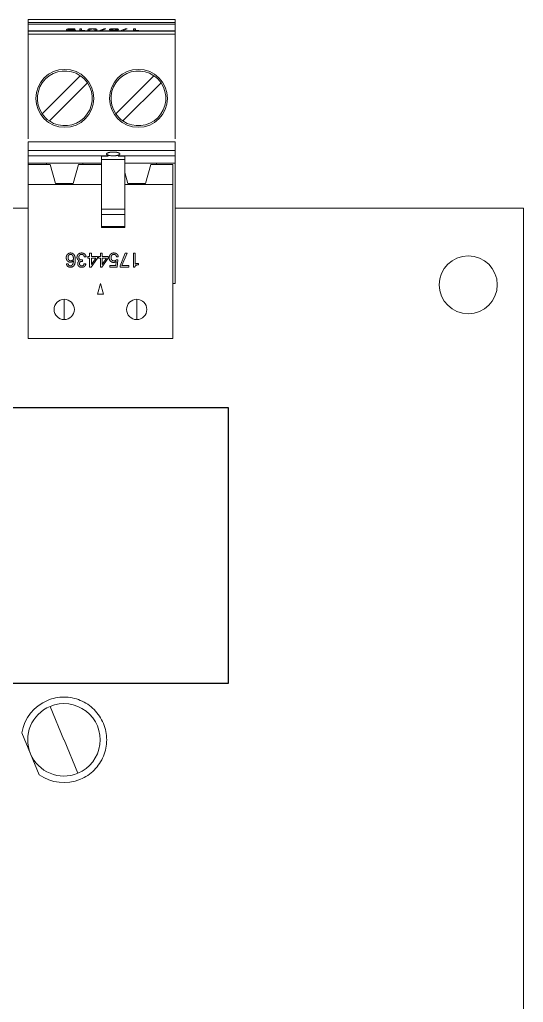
# Model space of a CAD drawing. Header units: millimetres. Extents: x -118 to 1430, y 370 to 641.
# Drawn here: x 29.4 to 64.1, y 498.8 to 566.6 of the extents above; entities that cross this region are included whole.
import ezdxf

# ---------------------------------------------------------------- set-up
doc = ezdxf.new("R2010")
doc.units = ezdxf.units.MM
doc.layers.add('TANGENT EDGES', color=7, linetype='Continuous', lineweight=0)
doc.layers.add('VISIBLE', color=7, linetype='Continuous', lineweight=0)

msp = doc.modelspace()

# ---------------------------------------------------------------- linework, layer by layer
msp.add_lwpolyline([(28.289, 539.779), (28.289, 520.779), (43.789, 520.779), (43.789, 539.779)], close=True)
at = {"layer": 'TANGENT EDGES'}
for p, q in [((29.948, 566.37), (40.108, 566.37)), ((29.948, 565.766), (40.108, 565.766)), ((32.783, 565.804), (32.783, 565.79)), ((32.941, 565.944), (32.941, 565.927)), ((32.945, 565.883), (32.945, 565.866)), ((33.054, 565.8), (33.054, 565.79)), ((33.122, 565.934), (33.122, 565.903)), ((33.146, 565.868), (33.146, 565.79)), ((34.26, 565.805), (34.26, 565.79)), ((34.398, 565.944), (34.398, 565.927)), ((34.534, 565.805), (34.534, 565.79)), ((35.652, 565.927), (35.652, 565.846)), ((35.746, 565.859), (35.746, 565.835)), ((35.889, 565.944), (35.889, 565.927)), ((35.892, 565.849), (35.892, 565.831)), ((36.096, 565.932), (36.096, 565.898)), ((40.108, 565.566), (29.948, 565.566)), ((29.948, 558.14), (40.108, 558.14)), ((35.028, 557.138), (35.476, 557.138)), ((36.18, 557.138), (36.628, 557.138)), ((35.028, 553.115), (36.628, 553.115)), ((35.028, 552.294), (36.628, 552.294)), ((32.448, 547.27), (32.448, 545.87)), ((37.448, 545.87), (37.448, 547.27)), ((32.425, 516.876), (31.471, 519.176)), ((33.387, 514.557), (32.433, 516.858))]:
    msp.add_line(p, q, dxfattribs=at)
for centre, radius, start, end in [((32.448, 546.57), 0.7, 90, 270), ((32.448, 546.57), 0.7, 270, 90), ((37.448, 546.57), 0.7, 90, 270), ((37.448, 546.57), 0.7, 270, 90), ((32.429, 516.867), 0.01, 112.52267, 292.52267), ((32.429, 516.867), 0.01, 292.52267, 112.52267)]:
    msp.add_arc(centre, radius, start, end, dxfattribs=at)
at = {"layer": 'VISIBLE'}
for p, q in [((29.948, 566.37), (29.948, 566.57)), ((29.948, 566.57), (40.108, 566.57)), ((29.948, 566.27), (29.948, 566.37)), ((40.108, 566.37), (40.108, 566.57)), ((40.108, 566.27), (40.108, 566.37)), ((29.948, 566.27), (29.948, 565.79)), ((29.948, 566.27), (40.108, 566.27)), ((40.108, 565.79), (29.948, 565.79)), ((29.948, 565.766), (29.948, 565.79)), ((29.948, 565.766), (29.948, 558.34)), ((29.948, 565.766), (29.948, 565.566)), ((32.703, 565.79), (32.689, 565.793)), ((32.726, 565.848), (32.726, 565.79)), ((32.728, 565.865), (32.728, 565.849)), ((33.213, 565.903), (33.086, 565.903)), ((33.102, 565.828), (33.102, 565.79)), ((33.527, 565.79), (33.527, 565.941)), ((33.527, 565.941), (33.649, 565.941)), ((33.649, 565.843), (33.527, 565.843)), ((33.649, 565.941), (33.649, 565.811)), ((33.649, 565.811), (33.649, 565.79)), ((33.879, 565.819), (33.879, 565.803)), ((34.214, 565.858), (34.214, 565.79)), ((34.581, 565.858), (34.581, 565.79)), ((34.828, 565.79), (35.175, 565.941)), ((34.828, 565.79), (34.828, 565.79)), ((35.313, 565.941), (34.957, 565.795)), ((34.957, 565.795), (34.957, 565.79)), ((34.957, 565.795), (35.446, 565.795)), ((35.175, 565.941), (35.175, 565.885)), ((35.175, 565.941), (35.313, 565.941)), ((35.446, 565.795), (35.446, 565.79)), ((35.609, 565.79), (35.609, 565.795)), ((35.609, 565.795), (36.016, 565.795)), ((35.691, 565.887), (35.691, 565.84)), ((36.016, 565.795), (36.037, 565.841)), ((36.016, 565.795), (36.016, 565.79)), ((36.037, 565.841), (36.037, 565.79)), ((36.065, 565.863), (36.065, 565.79)), ((36.065, 565.863), (36.161, 565.863)), ((36.195, 565.898), (36.069, 565.898)), ((36.161, 565.863), (36.128, 565.79)), ((36.312, 565.79), (36.659, 565.941)), ((36.312, 565.79), (36.312, 565.79)), ((36.796, 565.941), (36.44, 565.795)), ((36.44, 565.795), (36.929, 565.795)), ((36.44, 565.795), (36.44, 565.79)), ((36.659, 565.941), (36.659, 565.885)), ((36.659, 565.941), (36.796, 565.941)), ((36.929, 565.795), (36.929, 565.79)), ((37.235, 565.941), (37.358, 565.941)), ((37.235, 565.79), (37.235, 565.941)), ((37.358, 565.843), (37.235, 565.843)), ((37.358, 565.941), (37.358, 565.811)), ((37.358, 565.811), (37.358, 565.79)), ((37.587, 565.819), (37.587, 565.803)), ((40.108, 566.27), (40.108, 565.79)), ((40.108, 565.766), (40.108, 565.79)), ((40.108, 565.766), (40.108, 558.34)), ((40.108, 565.766), (40.108, 565.566)), ((33.555, 562.702), (30.927, 560.073)), ((36.007, 560.073), (38.635, 562.702)), ((31.422, 559.578), (34.05, 562.207)), ((39.13, 562.207), (36.502, 559.578)), ((29.948, 557.54), (29.948, 558.14)), ((29.948, 557.54), (29.948, 557.17)), ((40.108, 557.54), (29.948, 557.54)), ((40.108, 557.54), (40.108, 558.14)), ((40.108, 557.17), (40.108, 557.54)), ((35.447, 557.17), (29.948, 557.17)), ((29.948, 557.17), (29.948, 556.67)), ((35.028, 557.17), (35.028, 557.138)), ((35.028, 556.913), (35.028, 557.138)), ((35.028, 556.913), (35.028, 553.485)), ((35.028, 556.913), (36.628, 556.913)), ((40.108, 557.17), (36.21, 557.17)), ((36.628, 557.17), (36.628, 557.138)), ((36.628, 556.913), (36.628, 557.138)), ((36.628, 556.913), (36.628, 553.485)), ((40.108, 556.67), (40.108, 557.17)), ((29.948, 556.67), (29.948, 556.57)), ((31.233, 556.67), (29.948, 556.67)), ((31.473, 556.57), (29.948, 556.57)), ((29.948, 555.196), (29.948, 556.57)), ((31.233, 556.67), (33.743, 556.67)), ((31.233, 556.67), (31.233, 556.57)), ((31.843, 555.27), (31.473, 556.57)), ((33.053, 555.27), (33.423, 556.57)), ((35.028, 556.57), (33.423, 556.57)), ((35.028, 556.67), (33.743, 556.67)), ((33.743, 556.67), (33.743, 556.57)), ((36.628, 556.67), (38.823, 556.67)), ((38.053, 555.27), (38.423, 556.57)), ((39.948, 556.57), (38.423, 556.57)), ((38.823, 556.57), (38.823, 556.67)), ((40.108, 556.67), (38.823, 556.67)), ((39.948, 555.196), (39.948, 556.57)), ((40.108, 548.37), (40.108, 556.67)), ((36.628, 556.025), (36.843, 555.27)), ((29.948, 555.196), (35.028, 555.196)), ((29.948, 553.57), (29.948, 555.196)), ((31.843, 555.27), (33.053, 555.27)), ((36.628, 555.196), (39.948, 555.196)), ((36.843, 555.27), (38.053, 555.27)), ((39.948, 553.57), (39.948, 555.196)), ((24.53, 553.57), (29.948, 553.57)), ((29.948, 544.57), (29.948, 553.57)), ((35.028, 553.485), (35.028, 553.115)), ((35.028, 553.485), (36.628, 553.485)), ((36.628, 553.485), (36.628, 553.115)), ((39.948, 544.57), (39.948, 553.57)), ((40.108, 553.57), (64.13, 553.57)), ((64.13, 553.57), (64.13, 466.97)), ((35.028, 552.294), (35.028, 553.115)), ((36.628, 552.294), (36.628, 553.115)), ((35.028, 552.23), (35.028, 552.294)), ((35.028, 552.23), (36.628, 552.23)), ((36.628, 552.23), (36.628, 552.294)), ((33.953, 550.199), (33.826, 550.199)), ((34.074, 550.223), (34.203, 550.223)), ((34.074, 550.115), (34.074, 550.223)), ((34.203, 550.115), (34.074, 550.115)), ((34.203, 550.451), (34.326, 550.451)), ((34.203, 550.223), (34.203, 550.451)), ((34.203, 549.484), (34.203, 550.115)), ((34.734, 550.115), (34.299, 549.484)), ((34.326, 550.451), (34.326, 550.223)), ((34.326, 550.223), (34.734, 550.223)), ((34.326, 549.677), (34.619, 550.115)), ((34.326, 550.115), (34.326, 549.677)), ((34.619, 550.115), (34.326, 550.115)), ((34.734, 550.223), (34.734, 550.115)), ((34.816, 550.223), (34.945, 550.223)), ((34.816, 550.115), (34.816, 550.223)), ((34.945, 550.115), (34.816, 550.115)), ((34.945, 550.223), (34.945, 550.451)), ((34.945, 550.451), (35.068, 550.451)), ((34.945, 549.484), (34.945, 550.115)), ((35.475, 550.115), (35.041, 549.484)), ((35.068, 550.451), (35.068, 550.223)), ((35.068, 550.223), (35.475, 550.223)), ((35.068, 550.115), (35.068, 549.677)), ((35.068, 549.677), (35.361, 550.115)), ((35.361, 550.115), (35.068, 550.115)), ((35.475, 550.223), (35.475, 550.115)), ((36.181, 550.2), (36.054, 550.2)), ((36.297, 549.582), (36.644, 550.451)), ((36.782, 550.451), (36.426, 549.609)), ((36.644, 550.451), (36.782, 550.451)), ((37.221, 549.48), (37.221, 550.451)), ((37.221, 550.451), (37.343, 550.451)), ((37.343, 550.451), (37.343, 549.7)), ((32.601, 549.717), (32.727, 549.717)), ((33.662, 549.985), (33.709, 549.985)), ((33.709, 549.89), (33.681, 549.89)), ((33.709, 549.985), (33.709, 549.89)), ((33.815, 549.728), (33.941, 549.728)), ((34.299, 549.484), (34.203, 549.484)), ((35.041, 549.484), (34.945, 549.484)), ((35.595, 549.496), (35.595, 549.609)), ((35.595, 549.609), (36.001, 549.609)), ((36.106, 549.496), (35.595, 549.496)), ((36.001, 549.609), (36.022, 549.874)), ((36.05, 550), (36.147, 550)), ((36.147, 550), (36.106, 549.496)), ((36.297, 549.496), (36.297, 549.582)), ((36.915, 549.496), (36.297, 549.496)), ((36.426, 549.609), (36.915, 549.609)), ((36.915, 549.609), (36.915, 549.496)), ((37.315, 549.48), (37.221, 549.48)), ((37.573, 549.749), (37.573, 549.653)), ((34.747, 547.62), (34.948, 548.37)), ((35.149, 547.62), (34.948, 548.37)), ((39.948, 548.37), (40.108, 548.37)), ((34.747, 547.62), (35.149, 547.62)), ((39.948, 544.57), (29.948, 544.57)), ((29.52, 517.356), (30.12, 515.909)), ((30.12, 515.909), (30.72, 514.463))]:
    msp.add_line(p, q, dxfattribs=at)
msp.add_circle((60.33, 548.27), 2, dxfattribs=at)
for centre, radius, start, end in [((32.488, 561.14), 2, 90, 270), ((32.488, 561.14), 1.891, 55.66345, 135), ((32.488, 561.14), 2, 270, 90), ((37.568, 561.14), 2, 90, 270), ((37.568, 561.14), 1.891, 55.66345, 135), ((37.568, 561.14), 2, 270, 90), ((32.488, 561.14), 1.891, 135, 214.33655), ((32.488, 561.14), 1.891, 34.33655, 55.66345), ((37.568, 561.14), 1.891, 135, 214.33655), ((37.568, 561.14), 1.891, 34.33655, 55.66345), ((32.488, 561.14), 1.891, 315, 34.33655), ((37.568, 561.14), 1.891, 315, 34.33655), ((32.488, 561.14), 1.891, 214.33655, 235.66345), ((32.488, 561.14), 1.891, 235.66345, 315), ((37.568, 561.14), 1.891, 214.33655, 235.66345), ((37.568, 561.14), 1.891, 235.66345, 315), ((32.429, 516.867), 2.95, 112.52267, 170.45889), ((32.429, 516.867), 2.95, 101.27267, 112.52267), ((32.429, 516.867), 2.95, 90.02267, 101.27267), ((32.429, 516.867), 2.95, 78.77267, 90.02267), ((32.429, 516.867), 2.95, 56.27267, 78.77267), ((32.429, 516.867), 2.5, 112.52267, 292.52267), ((32.429, 516.867), 2.5, 292.52267, 112.52267), ((32.429, 516.867), 2.95, 45.02267, 56.27267), ((32.429, 516.867), 2.95, 33.77267, 45.02267), ((32.429, 516.867), 2.95, 11.27267, 33.77267), ((32.429, 516.867), 2.95, 0.02267, 11.27267), ((32.429, 516.867), 2.95, 348.77267, 0.02267), ((32.429, 516.867), 2.95, 326.27267, 348.77267), ((32.429, 516.867), 2.95, 303.77267, 315.02267), ((32.429, 516.867), 2.95, 315.02267, 326.27267), ((32.429, 516.867), 2.95, 234.58646, 292.52267), ((32.429, 516.867), 2.95, 292.52267, 303.77267)]:
    msp.add_arc(centre, radius, start, end, dxfattribs=at)
for points in [[(32.603, 565.853), (32.603, 565.944), (32.941, 565.944)], [(32.689, 565.793), (32.603, 565.814), (32.603, 565.853)], [(32.645, 565.807), (32.675, 565.822), (32.726, 565.831)], [(32.924, 565.866), (32.822, 565.866), (32.726, 565.848)], [(32.726, 565.848), (32.729, 565.82), (32.783, 565.804)], [(32.792, 565.911), (32.738, 565.895), (32.728, 565.865)], [(32.728, 565.865), (32.822, 565.883), (32.945, 565.883)], [(32.783, 565.804), (32.824, 565.793), (32.887, 565.79)], [(32.934, 565.927), (32.846, 565.927), (32.792, 565.911)], [(33.053, 565.855), (33.005, 565.866), (32.924, 565.866)], [(33.086, 565.903), (33.07, 565.927), (32.934, 565.927)], [(32.941, 565.944), (33.048, 565.944), (33.122, 565.934)], [(32.945, 565.883), (33.064, 565.883), (33.146, 565.868)], [(32.969, 565.79), (33.02, 565.792), (33.054, 565.8)], [(33.102, 565.828), (33.102, 565.845), (33.053, 565.855)], [(33.054, 565.8), (33.102, 565.811), (33.102, 565.828)], [(33.122, 565.934), (33.197, 565.923), (33.213, 565.903)], [(33.146, 565.868), (33.229, 565.853), (33.229, 565.829)], [(33.229, 565.829), (33.229, 565.806), (33.152, 565.79)], [(33.649, 565.811), (33.723, 565.819), (33.879, 565.819)], [(33.879, 565.803), (33.734, 565.803), (33.669, 565.79)], [(34.087, 565.858), (34.087, 565.944), (34.398, 565.944)], [(34.18, 565.79), (34.087, 565.811), (34.087, 565.858)], [(34.124, 565.809), (34.156, 565.825), (34.214, 565.834)], [(34.26, 565.912), (34.214, 565.897), (34.214, 565.858)], [(34.214, 565.858), (34.214, 565.82), (34.26, 565.805)], [(34.398, 565.927), (34.307, 565.927), (34.26, 565.912)], [(34.26, 565.805), (34.296, 565.793), (34.357, 565.79)], [(34.398, 565.944), (34.708, 565.944), (34.708, 565.858)], [(34.534, 565.912), (34.487, 565.927), (34.398, 565.927)], [(34.438, 565.79), (34.499, 565.793), (34.534, 565.805)], [(34.581, 565.858), (34.581, 565.897), (34.534, 565.912)], [(34.534, 565.805), (34.581, 565.82), (34.581, 565.858)], [(34.581, 565.834), (34.639, 565.825), (34.671, 565.809)], [(34.708, 565.858), (34.708, 565.811), (34.615, 565.79)], [(35.563, 565.885), (35.563, 565.91), (35.652, 565.927)], [(35.652, 565.846), (35.563, 565.86), (35.563, 565.885)], [(35.652, 565.927), (35.741, 565.944), (35.889, 565.944)], [(35.86, 565.831), (35.74, 565.831), (35.652, 565.846)], [(35.746, 565.916), (35.691, 565.904), (35.691, 565.887)], [(35.691, 565.887), (35.691, 565.869), (35.746, 565.859)], [(35.889, 565.927), (35.8, 565.927), (35.746, 565.916)], [(35.746, 565.859), (35.802, 565.849), (35.892, 565.849)], [(36.037, 565.841), (35.966, 565.831), (35.86, 565.831)], [(35.889, 565.944), (36.01, 565.944), (36.096, 565.932)], [(36.008, 565.92), (35.959, 565.927), (35.889, 565.927)], [(35.892, 565.849), (35.994, 565.849), (36.065, 565.863)], [(36.069, 565.898), (36.058, 565.913), (36.008, 565.92)], [(36.096, 565.932), (36.182, 565.921), (36.195, 565.898)], [(37.358, 565.811), (37.432, 565.819), (37.587, 565.819)], [(37.587, 565.803), (37.442, 565.803), (37.377, 565.79)], [(32.585, 550.14), (32.585, 550.276), (32.667, 550.371)], [(32.667, 549.919), (32.585, 550.006), (32.585, 550.14)], [(32.667, 550.371), (32.748, 550.467), (32.884, 550.467)], [(32.759, 550.307), (32.712, 550.243), (32.712, 550.148)], [(32.712, 550.148), (32.712, 550.052), (32.76, 549.99)], [(32.886, 550.371), (32.807, 550.371), (32.759, 550.307)], [(32.884, 550.467), (33.038, 550.467), (33.124, 550.347)], [(33.031, 550.283), (32.977, 550.371), (32.886, 550.371)], [(32.89, 549.928), (32.991, 549.928), (33.087, 550.031)], [(33.087, 550.031), (33.085, 550.195), (33.031, 550.283)], [(33.124, 550.347), (33.21, 550.228), (33.21, 550.004)], [(33.327, 550.169), (33.327, 550.302), (33.418, 550.384)], [(33.375, 550.015), (33.327, 550.081), (33.327, 550.169)], [(33.51, 549.927), (33.422, 549.949), (33.375, 550.015)], [(33.418, 550.384), (33.509, 550.467), (33.643, 550.467)], [(33.506, 550.315), (33.455, 550.26), (33.455, 550.172)], [(33.455, 550.172), (33.455, 550.082), (33.508, 550.034)], [(33.643, 550.371), (33.557, 550.371), (33.506, 550.315)], [(33.508, 550.034), (33.561, 549.985), (33.662, 549.985)], [(33.643, 550.467), (33.778, 550.467), (33.862, 550.393)], [(33.779, 550.32), (33.731, 550.371), (33.643, 550.371)], [(33.826, 550.199), (33.826, 550.269), (33.779, 550.32)], [(33.862, 550.393), (33.947, 550.32), (33.953, 550.199)], [(35.549, 550.126), (35.549, 550.273), (35.638, 550.37)], [(35.637, 549.902), (35.549, 549.986), (35.549, 550.126)], [(35.638, 550.37), (35.727, 550.467), (35.874, 550.467)], [(35.731, 550.303), (35.676, 550.236), (35.676, 550.138)], [(35.676, 550.138), (35.676, 550.037), (35.732, 549.979)], [(35.874, 550.371), (35.786, 550.371), (35.731, 550.303)], [(35.874, 550.467), (35.995, 550.467), (36.081, 550.4)], [(35.994, 550.329), (35.944, 550.371), (35.874, 550.371)], [(36.054, 550.2), (36.044, 550.287), (35.994, 550.329)], [(36.081, 550.4), (36.167, 550.333), (36.181, 550.2)], [(32.691, 549.54), (32.617, 549.6), (32.601, 549.717)], [(32.869, 549.832), (32.749, 549.832), (32.667, 549.919)], [(32.873, 549.48), (32.766, 549.48), (32.691, 549.54)], [(32.727, 549.717), (32.743, 549.576), (32.88, 549.576)], [(32.76, 549.99), (32.809, 549.928), (32.89, 549.928)], [(33.086, 549.935), (32.992, 549.832), (32.869, 549.832)], [(33.21, 550.004), (33.21, 549.48), (32.873, 549.48)], [(32.88, 549.576), (32.968, 549.576), (33.022, 549.669)], [(33.022, 549.669), (33.076, 549.762), (33.086, 549.935)], [(33.376, 549.728), (33.376, 549.789), (33.409, 549.843)], [(33.451, 549.549), (33.376, 549.619), (33.376, 549.728)], [(33.409, 549.843), (33.442, 549.898), (33.51, 549.927)], [(33.655, 549.48), (33.527, 549.48), (33.451, 549.549)], [(33.681, 549.89), (33.503, 549.89), (33.503, 549.725)], [(33.503, 549.725), (33.503, 549.653), (33.542, 549.614)], [(33.542, 549.614), (33.581, 549.576), (33.652, 549.576)], [(33.652, 549.576), (33.798, 549.576), (33.815, 549.728)], [(33.849, 549.543), (33.77, 549.48), (33.655, 549.48)], [(33.941, 549.728), (33.928, 549.607), (33.849, 549.543)], [(35.845, 549.817), (35.726, 549.817), (35.637, 549.902)], [(35.732, 549.979), (35.788, 549.921), (35.877, 549.921)], [(36.022, 549.874), (35.951, 549.817), (35.845, 549.817)], [(35.877, 549.921), (35.979, 549.921), (36.05, 550)], [(37.573, 549.653), (37.348, 549.653), (37.315, 549.48)], [(37.343, 549.7), (37.417, 549.749), (37.573, 549.749)]]:
    msp.add_open_spline(points, degree=2, dxfattribs=at)
for points, knots in [([(35.374, 557.284), (35.372, 557.289), (35.371, 557.293), (35.371, 557.297), (35.37, 557.302), (35.37, 557.307), (35.372, 557.312), (35.373, 557.317), (35.376, 557.322), (35.379, 557.328), (35.383, 557.333), (35.388, 557.338), (35.393, 557.343)], [0.6597773, 0.6597773, 0.6597773, 0.6597773, 0.7028642, 0.7028642, 0.7028642, 0.7568669, 0.7568669, 0.7568669, 0.8111794, 0.8111794, 0.8111794, 0.8654371, 0.8654371, 0.8654371, 0.8654371]), ([(35.828, 557.17), (35.81, 557.17), (35.792, 557.171), (35.775, 557.171), (35.757, 557.172), (35.739, 557.173), (35.721, 557.174), (35.686, 557.176), (35.652, 557.18), (35.62, 557.185), (35.588, 557.189), (35.558, 557.195), (35.531, 557.202), (35.517, 557.205), (35.504, 557.209), (35.492, 557.212), (35.48, 557.216), (35.468, 557.22), (35.458, 557.224), (35.447, 557.229), (35.437, 557.233), (35.428, 557.237), (35.42, 557.242), (35.412, 557.247), (35.405, 557.251), (35.398, 557.256), (35.392, 557.261), (35.387, 557.266), (35.382, 557.271), (35.378, 557.276), (35.376, 557.281), (35.375, 557.282), (35.375, 557.283), (35.374, 557.284)], [0, 0, 0, 0, 0.054, 0.054, 0.054, 0.1081119, 0.1081119, 0.1081119, 0.2160335, 0.2160335, 0.2160335, 0.3239429, 0.3239429, 0.3239429, 0.3778641, 0.3778641, 0.3778641, 0.4319972, 0.4319972, 0.4319972, 0.4862463, 0.4862463, 0.4862463, 0.5402406, 0.5402406, 0.5402406, 0.5943776, 0.5943776, 0.5943776, 0.6487161, 0.6487161, 0.6487161, 0.6597773, 0.6597773, 0.6597773, 0.6597773]), ([(35.393, 557.343), (35.397, 557.346), (35.4, 557.348), (35.404, 557.351), (35.409, 557.354), (35.413, 557.357), (35.418, 557.36), (35.423, 557.363), (35.428, 557.366), (35.434, 557.368), (35.439, 557.371), (35.445, 557.374), (35.451, 557.376), (35.458, 557.379), (35.464, 557.381), (35.471, 557.384), (35.478, 557.386), (35.485, 557.389), (35.492, 557.391), (35.507, 557.395), (35.523, 557.4), (35.54, 557.404)], [0.8611269, 0.8611269, 0.8611269, 0.8611269, 0.8938324, 0.8938324, 0.8938324, 0.9265792, 0.9265792, 0.9265792, 0.959467, 0.959467, 0.959467, 0.9924119, 0.9924119, 0.9924119, 1.0253249, 1.0253249, 1.0253249, 1.0581198, 1.0581198, 1.0581198, 1.1235306, 1.1235306, 1.1235306, 1.1235306]), ([(35.54, 557.404), (35.55, 557.406), (35.561, 557.408), (35.572, 557.41), (35.582, 557.412), (35.593, 557.414), (35.605, 557.416), (35.616, 557.418), (35.628, 557.42), (35.639, 557.421), (35.651, 557.423), (35.663, 557.424), (35.676, 557.425), (35.688, 557.427), (35.7, 557.428), (35.713, 557.429), (35.725, 557.43), (35.738, 557.43), (35.751, 557.431), (35.764, 557.432), (35.777, 557.432), (35.79, 557.432), (35.802, 557.433), (35.815, 557.433), (35.828, 557.433)], [1.1221288, 1.1221288, 1.1221288, 1.1221288, 1.1611473, 1.1611473, 1.1611473, 1.2000646, 1.2000646, 1.2000646, 1.2390162, 1.2390162, 1.2390162, 1.2780027, 1.2780027, 1.2780027, 1.316905, 1.316905, 1.316905, 1.3558904, 1.3558904, 1.3558904, 1.394915, 1.394915, 1.394915, 1.4338398, 1.4338398, 1.4338398, 1.4338398]), ([(35.828, 557.433), (35.84, 557.433), (35.852, 557.433), (35.864, 557.432), (35.876, 557.432), (35.888, 557.432), (35.9, 557.431), (35.912, 557.431), (35.924, 557.43), (35.935, 557.429), (35.947, 557.428), (35.958, 557.428), (35.97, 557.426), (35.981, 557.425), (35.992, 557.424), (36.003, 557.423), (36.014, 557.422), (36.025, 557.42), (36.036, 557.419), (36.046, 557.417), (36.057, 557.415), (36.067, 557.414), (36.077, 557.412), (36.087, 557.41), (36.097, 557.408), (36.107, 557.406), (36.116, 557.404), (36.125, 557.402), (36.134, 557.399), (36.143, 557.397), (36.151, 557.395), (36.16, 557.392), (36.168, 557.39), (36.176, 557.387), (36.184, 557.385), (36.191, 557.382), (36.198, 557.379), (36.205, 557.376), (36.212, 557.373), (36.218, 557.371), (36.225, 557.368), (36.231, 557.365), (36.236, 557.362), (36.241, 557.358), (36.246, 557.355), (36.251, 557.352), (36.256, 557.349), (36.26, 557.346), (36.264, 557.343)], [1.4329539, 1.4329539, 1.4329539, 1.4329539, 1.4688088, 1.4688088, 1.4688088, 1.5047575, 1.5047575, 1.5047575, 1.5406875, 1.5406875, 1.5406875, 1.5764951, 1.5764951, 1.5764951, 1.6123262, 1.6123262, 1.6123262, 1.6481983, 1.6481983, 1.6481983, 1.6840015, 1.6840015, 1.6840015, 1.7198212, 1.7198212, 1.7198212, 1.7556962, 1.7556962, 1.7556962, 1.7915158, 1.7915158, 1.7915158, 1.827353, 1.827353, 1.827353, 1.8633412, 1.8633412, 1.8633412, 1.899371, 1.899371, 1.899371, 1.9353274, 1.9353274, 1.9353274, 1.9711343, 1.9711343, 1.9711343, 2.0070686, 2.0070686, 2.0070686, 2.0070686]), ([(36.283, 557.284), (36.282, 557.283), (36.282, 557.282), (36.281, 557.281), (36.278, 557.276), (36.274, 557.271), (36.27, 557.266), (36.265, 557.261), (36.259, 557.256), (36.252, 557.251), (36.245, 557.247), (36.237, 557.242), (36.228, 557.237), (36.22, 557.233), (36.21, 557.229), (36.199, 557.224), (36.188, 557.22), (36.177, 557.216), (36.165, 557.212), (36.153, 557.209), (36.14, 557.205), (36.126, 557.202), (36.112, 557.198), (36.098, 557.195), (36.083, 557.192), (36.075, 557.191), (36.068, 557.19), (36.06, 557.188), (36.052, 557.187), (36.044, 557.186), (36.036, 557.185), (36.02, 557.182), (36.004, 557.18), (35.987, 557.178), (35.978, 557.177), (35.97, 557.177), (35.961, 557.176), (35.953, 557.175), (35.944, 557.174), (35.935, 557.174), (35.918, 557.173), (35.9, 557.172), (35.882, 557.171), (35.864, 557.171), (35.846, 557.17), (35.828, 557.17)], [2.2105486, 2.2105486, 2.2105486, 2.2105486, 2.2216247, 2.2216247, 2.2216247, 2.2759317, 2.2759317, 2.2759317, 2.3299268, 2.3299268, 2.3299268, 2.3840773, 2.3840773, 2.3840773, 2.4384124, 2.4384124, 2.4384124, 2.4925399, 2.4925399, 2.4925399, 2.5464815, 2.5464815, 2.5464815, 2.6005234, 2.6005234, 2.6005234, 2.6274693, 2.6274693, 2.6274693, 2.6544262, 2.6544262, 2.6544262, 2.70843, 2.70843, 2.70843, 2.7353823, 2.7353823, 2.7353823, 2.7623324, 2.7623324, 2.7623324, 2.816373, 2.816373, 2.816373, 2.8702953, 2.8702953, 2.8702953, 2.8702953]), ([(36.264, 557.343), (36.269, 557.338), (36.274, 557.333), (36.278, 557.328), (36.281, 557.322), (36.284, 557.317), (36.285, 557.312), (36.288, 557.303), (36.287, 557.294), (36.283, 557.284)], [2.0048581, 2.0048581, 2.0048581, 2.0048581, 2.0591781, 2.0591781, 2.0591781, 2.1134097, 2.1134097, 2.1134097, 2.2105486, 2.2105486, 2.2105486, 2.2105486])]:
    msp.add_open_spline(points, degree=3, knots=knots, dxfattribs=at)

doc.saveas('drawing.dxf')
